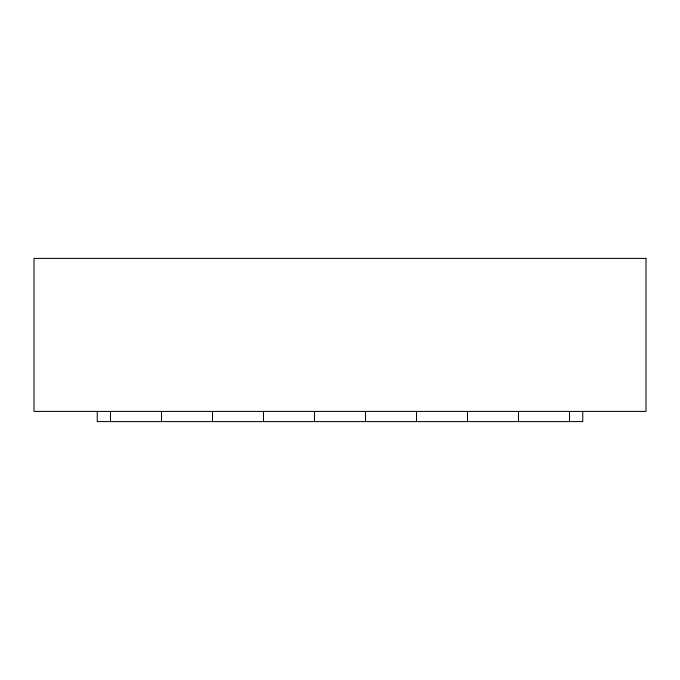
<?xml version="1.0" encoding="UTF-8"?>
<svg xmlns="http://www.w3.org/2000/svg" width="680" height="680" viewBox="0 0 680 680"><rect width="100%" height="100%" fill="white"/><g stroke="black" fill="none" stroke-linecap="round" stroke-linejoin="round"><path stroke-width="1.02" d="M582.76 411.4L582.76 421.6L97.24 421.6L97.24 411.4M569.5 411.4L569.5 421.6M518.5 411.4L518.5 421.6M467.5 411.4L467.5 421.6M416.5 411.4L416.5 421.6M365.5 411.4L365.5 421.6M314.5 411.4L314.5 421.6M263.5 411.4L263.5 421.6M212.5 411.4L212.5 421.6M161.5 411.4L161.5 421.6M110.5 411.4L110.5 421.6M646 258.4L34 258.4L34 411.4L646 411.4L646 258.4"/></g></svg>
